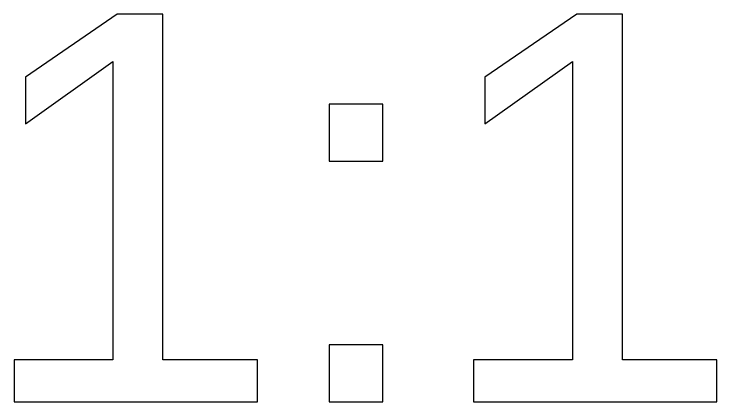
# Model space of a CAD drawing. Header units: metres. Extents: x -140 to 140, y -90 to 90.
# Drawn here: x 56.384 to 60.709, y -75 to -72.611 of the extents above; entities that cross this region are included whole.
import ezdxf

# ---------------------------------------------------------------- set-up
doc = ezdxf.new("R2010")
doc.units = ezdxf.units.M

msp = doc.modelspace()

# ---------------------------------------------------------------- linework, layer by layer
for p, q in [((57.0181, -72.6113), (56.4536, -72.9995)), ((57.2995, -72.6113), (57.0181, -72.6113)), ((57.2995, -74.7406), (57.2995, -72.6113)), ((59.846, -72.6113), (59.2815, -72.9995)), ((60.1275, -72.6113), (59.846, -72.6113)), ((60.1275, -74.7406), (60.1275, -72.6113)), ((56.4536, -73.2877), (56.9927, -72.9029)), ((56.9927, -72.9029), (56.9927, -74.7406)), ((59.2815, -73.2877), (59.8206, -72.9029)), ((59.8206, -72.9029), (59.8206, -74.7406)), ((56.4536, -72.9995), (56.4536, -73.2877)), ((59.2815, -72.9995), (59.2815, -73.2877)), ((58.653, -73.1657), (58.3224, -73.1657)), ((58.3224, -73.1657), (58.3224, -73.5166)), ((58.653, -73.5166), (58.653, -73.1657)), ((58.3224, -73.5166), (58.653, -73.5166)), ((58.653, -74.6491), (58.3224, -74.6491)), ((58.3224, -74.6491), (58.3224, -75)), ((58.653, -75), (58.653, -74.6491)), ((56.9927, -74.7406), (56.3841, -74.7406)), ((56.3841, -74.7406), (56.3841, -75)), ((57.881, -74.7406), (57.2995, -74.7406)), ((57.881, -75), (57.881, -74.7406)), ((59.8206, -74.7406), (59.212, -74.7406)), ((59.212, -74.7406), (59.212, -75)), ((60.7089, -74.7406), (60.1275, -74.7406)), ((60.7089, -75), (60.7089, -74.7406)), ((56.3841, -75), (57.881, -75)), ((58.3224, -75), (58.653, -75)), ((59.212, -75), (60.7089, -75))]:
    msp.add_line(p, q)

doc.saveas('drawing.dxf')
